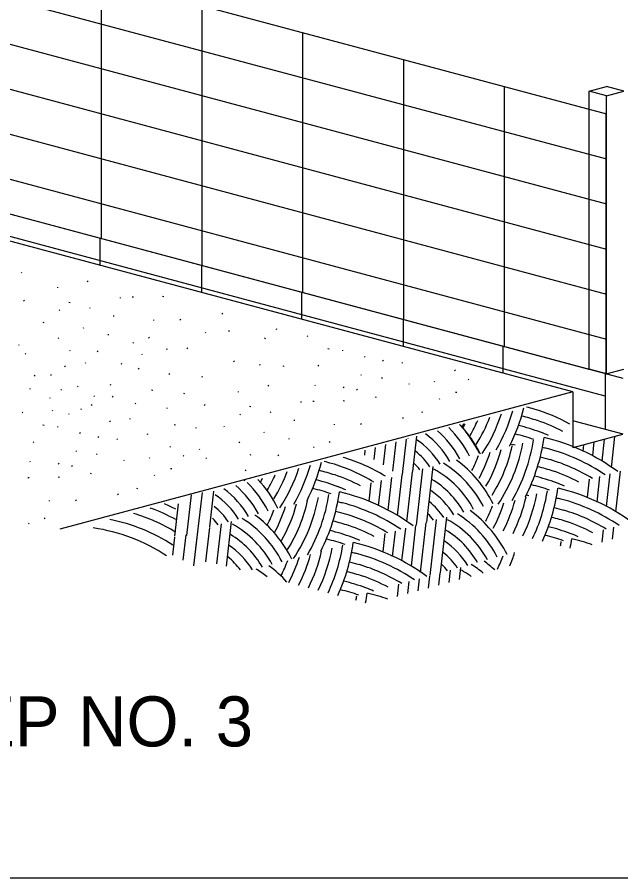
# Model space of a CAD drawing. Extents: x 1007 to 1035.5, y 1000.5 to 1021.5.
# Drawn here: x 1031.098 to 1033.991, y 1015.25 to 1019.377 of the extents above; entities that cross this region are included whole.
import ezdxf

# ---------------------------------------------------------------- set-up
doc = ezdxf.new("R2010")
doc.units = 0
doc.layers.add('1', color=7, linetype='Continuous')

msp = doc.modelspace()

# ---------------------------------------------------------------- linework, layer by layer
at = {"layer": '1'}
for p, q in [((1028.044, 1020.4882), (1033.923, 1018.9128)), ((1028.044, 1020.2723), (1033.923, 1018.697)), ((1028.044, 1020.0565), (1033.923, 1018.4812)), ((1028.044, 1019.8406), (1033.923, 1018.2653)), ((1028.044, 1019.6248), (1033.923, 1018.0495)), ((1031.5015, 1018.3179), (1031.5015, 1019.5603)), ((1028.044, 1019.4088), (1033.923, 1017.8336)), ((1031.9845, 1018.1885), (1031.9845, 1019.431)), ((1034.0017, 1017.6448), (1027.6362, 1019.3504)), ((1032.4675, 1018.0591), (1032.4675, 1019.3015)), ((1033.7606, 1017.5802), (1027.613, 1019.2274)), ((1033.8395, 1017.6883), (1028.044, 1019.2412)), ((1032.9505, 1017.9297), (1032.9505, 1019.1722)), ((1033.9154, 1017.5601), (1028.0427, 1019.1336)), ((1033.4334, 1017.8003), (1033.4334, 1019.0428)), ((1033.8397, 1019.0218), (1033.9229, 1019.0441)), ((1033.8397, 1017.6896), (1033.8397, 1019.0218)), ((1033.923, 1018.9994), (1033.8397, 1019.0218)), ((1034.0063, 1019.0218), (1033.9229, 1019.0441)), ((1033.923, 1018.9994), (1034.0063, 1019.0218)), ((1033.923, 1017.6661), (1033.923, 1018.9994)), ((1033.9213, 1017.6663), (1033.9213, 1018.9133)), ((1031.4942, 1018.3168), (1031.4942, 1018.1874)), ((1031.1169, 1018.1549), (1031.1178, 1018.1513)), ((1031.9818, 1018.1886), (1031.9818, 1018.0568)), ((1031.2907, 1018.0826), (1031.2916, 1018.079)), ((1031.4375, 1018.111), (1031.4334, 1018.1074)), ((1031.5905, 1018.0334), (1031.5915, 1018.0299)), ((1031.6489, 1018.0357), (1031.6548, 1018.0353)), ((1031.7947, 1018.0393), (1031.7999, 1018.0376)), ((1032.4602, 1018.0579), (1032.4602, 1017.9286)), ((1031.1326, 1018.0191), (1031.1285, 1018.0154)), ((1031.3456, 1018.0109), (1031.3508, 1018.0093)), ((1031.3025, 1017.974), (1031.2983, 1017.9704)), ((1031.4443, 1017.9854), (1031.4453, 1017.9818)), ((1032.083, 1017.9561), (1032.0789, 1017.9524)), ((1031.2222, 1017.9154), (1031.2231, 1017.9119)), ((1031.5573, 1017.9446), (1031.563, 1017.9443)), ((1031.7505, 1017.9259), (1031.7514, 1017.9224)), ((1031.8817, 1017.9272), (1031.8775, 1017.9236)), ((1032.9478, 1017.9298), (1032.9478, 1017.798)), ((1031.4137, 1017.8886), (1031.4147, 1017.8851)), ((1031.9987, 1017.8664), (1031.9997, 1017.8628)), ((1032.114, 1017.874), (1032.1098, 1017.8704)), ((1032.3367, 1017.8827), (1032.3419, 1017.8809)), ((1031.2978, 1017.8399), (1031.2937, 1017.8363)), ((1031.5333, 1017.8564), (1031.5343, 1017.8528)), ((1031.7312, 1017.8409), (1031.727, 1017.8373)), ((1032.2866, 1017.8386), (1032.2825, 1017.8349)), ((1032.4912, 1017.8488), (1032.4872, 1017.8453)), ((1031.104, 1017.8078), (1031.105, 1017.8043)), ((1031.6555, 1017.8168), (1031.6513, 1017.8131)), ((1031.8112, 1017.7868), (1031.8165, 1017.7851)), ((1031.9148, 1017.7908), (1031.9107, 1017.7871)), ((1032.5872, 1017.7883), (1032.5924, 1017.7866)), ((1033.426, 1017.7991), (1033.426, 1017.6698)), ((1031.1392, 1017.7639), (1031.1351, 1017.7603)), ((1031.3488, 1017.7809), (1031.3497, 1017.7774)), ((1031.485, 1017.7764), (1031.4809, 1017.7728)), ((1031.6952, 1017.7624), (1031.6962, 1017.7588)), ((1032.6565, 1017.7809), (1032.6575, 1017.7774)), ((1032.7663, 1017.7505), (1032.7623, 1017.7469)), ((1031.3288, 1017.7048), (1031.3248, 1017.7011)), ((1031.4233, 1017.7211), (1031.4243, 1017.7176)), ((1031.5943, 1017.7166), (1031.5997, 1017.7149)), ((1032.139, 1017.7283), (1032.1349, 1017.7248)), ((1032.2571, 1017.7108), (1032.2623, 1017.7092)), ((1032.3733, 1017.7059), (1032.3743, 1017.7023)), ((1032.5436, 1017.7069), (1032.5395, 1017.7033)), ((1032.8536, 1017.7318), (1032.8495, 1017.7281)), ((1032.9452, 1017.7208), (1032.941, 1017.7171)), ((1031.1825, 1017.6598), (1031.1784, 1017.6563)), ((1031.2582, 1017.6629), (1031.2592, 1017.6594)), ((1031.6823, 1017.6933), (1031.6782, 1017.6897)), ((1031.8293, 1017.667), (1031.8253, 1017.6634)), ((1032.7456, 1017.6641), (1032.7465, 1017.6605)), ((1033.1987, 1017.6849), (1033.1946, 1017.6813)), ((1033.923, 1017.6661), (1033.8397, 1017.6884)), ((1033.9154, 1017.6679), (1033.9154, 1017.3999)), ((1033.9213, 1017.6663), (1034.0063, 1017.6891)), ((1031.983, 1017.6549), (1031.9839, 1017.6513)), ((1032.8476, 1017.6487), (1032.8435, 1017.6451)), ((1032.9753, 1017.6208), (1032.9762, 1017.6173)), ((1033.0967, 1017.6318), (1033.0977, 1017.6283)), ((1033.263, 1017.6413), (1033.2588, 1017.6377)), ((1031.1578, 1017.5965), (1031.1588, 1017.5929)), ((1033.7605, 1017.5802), (1031.3015, 1016.9213)), ((1031.3108, 1017.5913), (1031.3068, 1017.5878)), ((1031.3904, 1017.6078), (1031.3863, 1017.6041)), ((1031.5418, 1017.6158), (1031.547, 1017.6141)), ((1031.742, 1017.5894), (1031.7473, 1017.5878)), ((1032.1567, 1017.5826), (1032.1576, 1017.579)), ((1032.3035, 1017.611), (1032.2994, 1017.6074)), ((1032.5243, 1017.6143), (1032.5252, 1017.6108)), ((1032.6643, 1017.6028), (1032.6602, 1017.5993)), ((1032.7282, 1017.5921), (1032.724, 1017.5884)), ((1033.1985, 1017.579), (1033.2043, 1017.5786)), ((1033.7605, 1017.5802), (1033.7605, 1017.3123)), ((1031.2532, 1017.5534), (1031.2542, 1017.5499)), ((1031.4689, 1017.5615), (1031.4648, 1017.5578)), ((1031.5572, 1017.5589), (1031.553, 1017.5553)), ((1031.8952, 1017.5736), (1031.9004, 1017.5719)), ((1032.515, 1017.5357), (1032.5208, 1017.5353)), ((1032.6607, 1017.5393), (1032.6659, 1017.5376)), ((1032.8137, 1017.557), (1032.8189, 1017.5553)), ((1033.121, 1017.5488), (1033.1219, 1017.5453)), ((1031.4043, 1017.4976), (1031.4041, 1017.4991)), ((1031.4057, 1017.4955), (1031.4043, 1017.4976)), ((1031.4556, 1017.5189), (1031.4515, 1017.5153)), ((1031.667, 1017.5263), (1031.6628, 1017.5226)), ((1031.8145, 1017.5037), (1031.8155, 1017.5001)), ((1031.9986, 1017.5191), (1031.9945, 1017.5154)), ((1032.2117, 1017.5109), (1032.2168, 1017.5093)), ((1032.4565, 1017.5334), (1032.4575, 1017.5299)), ((1031.1252, 1017.4828), (1031.1211, 1017.4792)), ((1031.2659, 1017.4921), (1031.2668, 1017.4886)), ((1031.3443, 1017.4768), (1031.3453, 1017.4733)), ((1031.6368, 1017.4528), (1031.6377, 1017.4492)), ((1032.1685, 1017.474), (1032.1643, 1017.4704)), ((1032.3104, 1017.4854), (1032.3113, 1017.4818)), ((1032.949, 1017.4561), (1032.945, 1017.4524)), ((1033.0352, 1017.485), (1033.0403, 1017.4833)), ((1031.2212, 1017.4223), (1031.2264, 1017.4206)), ((1031.2905, 1017.4149), (1031.2915, 1017.4113)), ((1031.5442, 1017.4398), (1031.5402, 1017.4363)), ((1031.8505, 1017.4235), (1031.8558, 1017.4218)), ((1032.0882, 1017.4154), (1032.0892, 1017.4119)), ((1032.4233, 1017.4446), (1032.4291, 1017.4443)), ((1032.6165, 1017.4259), (1032.6175, 1017.4224)), ((1032.7477, 1017.4272), (1032.7436, 1017.4236)), ((1034.0017, 1017.3768), (1033.7605, 1017.4414)), ((1031.4003, 1017.3844), (1031.3962, 1017.3808)), ((1031.7188, 1017.3795), (1031.724, 1017.3778)), ((1031.9533, 1017.4096), (1031.9542, 1017.4061)), ((1032.2798, 1017.3886), (1032.2807, 1017.3851)), ((1033.9992, 1017.3762), (1033.7605, 1017.3123)), ((1031.1776, 1017.3409), (1031.1735, 1017.3373)), ((1031.4875, 1017.3658), (1031.4835, 1017.3621)), ((1031.5792, 1017.3548), (1031.575, 1017.3511)), ((1032.1638, 1017.3399), (1032.1597, 1017.3363)), ((1032.3994, 1017.3564), (1032.4003, 1017.3528)), ((1032.5972, 1017.3409), (1032.593, 1017.3373)), ((1032.8986, 1017.1996), (1032.9147, 1017.3405)), ((1032.9448, 1017.1845), (1032.9642, 1017.3539)), ((1032.9696, 1017.3563), (1032.9697, 1017.3554)), ((1032.9943, 1017.1981), (1033.0136, 1017.3674)), ((1033.8563, 1017.274), (1033.8638, 1017.3399)), ((1033.9013, 1017.2481), (1033.9133, 1017.3532)), ((1033.9458, 1017.2178), (1033.9627, 1017.3664)), ((1031.3796, 1017.2981), (1031.3805, 1017.2945)), ((1031.8327, 1017.3189), (1031.8286, 1017.3153)), ((1031.97, 1017.3078), (1031.971, 1017.3043)), ((1032.5215, 1017.3168), (1032.5174, 1017.3131)), ((1032.7636, 1017.2765), (1032.7663, 1017.3001)), ((1032.8092, 1017.2559), (1032.8158, 1017.3136)), ((1032.8542, 1017.23), (1032.8652, 1017.3271)), ((1033.8107, 1017.2946), (1033.8143, 1017.3267)), ((1031.1583, 1017.2483), (1031.1592, 1017.2448)), ((1031.4815, 1017.2827), (1031.4775, 1017.2791)), ((1031.6093, 1017.2548), (1031.6102, 1017.2513)), ((1031.7307, 1017.2658), (1031.7317, 1017.2623)), ((1031.8969, 1017.2753), (1031.8928, 1017.2717)), ((1032.0052, 1017.2639), (1032.0012, 1017.2603)), ((1032.2148, 1017.2809), (1032.2157, 1017.2774)), ((1032.351, 1017.2764), (1032.3469, 1017.2728)), ((1031.2983, 1017.2368), (1031.2942, 1017.2332)), ((1031.3621, 1017.226), (1031.358, 1017.2224)), ((1031.8325, 1017.2129), (1031.8383, 1017.2126)), ((1032.1948, 1017.2048), (1032.1908, 1017.2011)), ((1033.0113, 1016.9418), (1033.0418, 1017.2111)), ((1033.0607, 1016.9553), (1033.0912, 1017.2229)), ((1031.1489, 1017.1696), (1031.1548, 1017.1693)), ((1031.2947, 1017.1733), (1031.2999, 1017.1716)), ((1031.4477, 1017.1909), (1031.4528, 1017.1893)), ((1031.7549, 1017.1828), (1031.7558, 1017.1793)), ((1032.8756, 1017.0133), (1032.8933, 1017.1692)), ((1032.9206, 1016.9873), (1032.9428, 1017.1823)), ((1032.965, 1016.9569), (1032.9923, 1017.1966)), ((1033.8772, 1017.0518), (1033.891, 1017.1736)), ((1033.9227, 1017.0313), (1033.9405, 1017.1873)), ((1033.9677, 1017.0054), (1033.9898, 1017.2003)), ((1032.1845, 1017.1574), (1032.1891, 1017.1545)), ((1032.7847, 1017.0568), (1032.7945, 1017.1434)), ((1032.83, 1017.0338), (1032.8438, 1017.1556)), ((1033.8318, 1017.0748), (1033.8417, 1017.1615)), ((1031.583, 1017.0901), (1031.5789, 1017.0864)), ((1031.6692, 1017.1189), (1031.6743, 1017.1173)), ((1031.9104, 1016.8919), (1031.9326, 1017.0869)), ((1031.9545, 1016.8289), (1031.9852, 1017.0982)), ((1032.0203, 1016.9324), (1032.0398, 1017.1033)), ((1031.2505, 1017.0599), (1031.2514, 1017.0563)), ((1031.3817, 1017.0612), (1031.3775, 1017.0575)), ((1031.8525, 1016.8878), (1031.8703, 1017.0438)), ((1031.2312, 1016.9749), (1031.227, 1016.9713)), ((1032.1012, 1016.7441), (1032.1256, 1016.9587)), ((1033.0777, 1016.6991), (1033.1083, 1016.9684)), ((1033.1272, 1016.7126), (1033.1576, 1016.9801)), ((1031.1555, 1016.9508), (1031.1513, 1016.9471)), ((1032.0025, 1016.7658), (1032.0212, 1016.9296)), ((1032.0547, 1016.7563), (1032.0763, 1016.9468)), ((1032.942, 1016.7704), (1032.9598, 1016.9264)), ((1032.987, 1016.7446), (1033.0092, 1016.9396)), ((1033.0315, 1016.7143), (1033.0588, 1016.9538)), ((1033.9014, 1016.8601), (1033.9082, 1016.9188)), ((1033.9508, 1016.8736), (1033.9575, 1016.9309)), ((1031.8435, 1016.7964), (1031.8534, 1016.8831)), ((1031.894, 1016.7735), (1031.9078, 1016.8953)), ((1031.9448, 1016.7459), (1031.9635, 1016.9098)), ((1032.8512, 1016.814), (1032.861, 1016.9008)), ((1032.8964, 1016.7911), (1032.9103, 1016.9128)), ((1033.1185, 1016.6531), (1033.1252, 1016.7111)), ((1033.168, 1016.6666), (1033.1748, 1016.7256)), ((1033.2175, 1016.6801), (1033.224, 1016.7374)), ((1032.9702, 1016.6128), (1032.9768, 1016.6701)), ((1033.0197, 1016.6262), (1033.0262, 1016.6838)), ((1033.0692, 1016.6396), (1033.0757, 1016.6968)), ((1032.9207, 1016.5993), (1032.9274, 1016.6579)), ((1017.25, 1015.25), (1035.5, 1015.25))]:
    msp.add_line(p, q, dxfattribs=at)
for centre, radius, start, end in [((1032.6545, 1017.7279), 0.9007, 333.0725, 345.5893), ((1033.3276, 1016.668), 0.8656, 73.3456, 75.8167), ((1033.3286, 1016.6682), 0.8656, 61.0833, 73.4259), ((1032.6545, 1017.7279), 0.7579, 328.161, 339.2319), ((1032.6545, 1017.7279), 0.8055, 326.5751, 341.6556), ((1032.6545, 1017.7279), 0.8531, 330.098, 343.7529), ((1033.3276, 1016.668), 0.818, 71.2403, 76.5959), ((1032.7956, 1017.0318), 0.5762, 26.0984, 42.7826), ((1032.8007, 1017.0284), 0.5762, 26.0984, 42.9402), ((1032.6494, 1017.7313), 0.6626, 331.1856, 332.8276), ((1032.6545, 1017.7279), 0.6626, 331.1856, 332.9917), ((1032.6545, 1017.7279), 0.7102, 329.8124, 336.3894), ((1033.3276, 1016.668), 0.7704, 68.8103, 76.9387), ((1033.3286, 1016.6682), 0.818, 61.9292, 71.2191), ((1032.7956, 1017.0318), 0.4334, 29.7236, 53.188), ((1032.7956, 1017.0318), 0.481, 28.2697, 48.884), ((1032.7956, 1017.0318), 0.5286, 27.0841, 45.5111), ((1033.3276, 1016.668), 0.7266, 70.2206, 77.4144), ((1033.3286, 1016.6682), 0.7704, 65.8203, 68.9096), ((1032.7956, 1017.0318), 0.3858, 31.5499, 55.835), ((1032.7309, 1017.4852), 0.8055, 326.5751, 349.2093), ((1032.7309, 1017.4852), 0.8531, 330.098, 350.7506), ((1032.7309, 1017.4852), 0.9007, 333.0725, 352.0647), ((1033.405, 1016.4255), 0.9609, 53.5334, 76.8246), ((1032.7956, 1017.0318), 0.3381, 33.916, 51.2604), ((1032.7309, 1017.4852), 0.6626, 331.1856, 342.9725), ((1032.7309, 1017.4852), 0.7102, 329.8124, 345.22), ((1032.7309, 1017.4852), 0.7579, 328.161, 347.443), ((1033.3276, 1016.668), 0.6728, 77.4092, 78.5321), ((1033.3376, 1016.668), 0.6728, 77.4092, 78.5321), ((1033.404, 1016.4252), 0.9133, 75.1912, 76.6104), ((1033.405, 1016.4255), 0.9133, 55.9267, 75.2405), ((1032.3569, 1016.4072), 0.8656, 73.3456, 75.8167), ((1032.4127, 1016.4364), 0.8656, 58.6885, 73.4259), ((1032.862, 1016.7891), 0.5762, 26.0984, 53.7029), ((1032.7309, 1017.4852), 0.615, 332.6415, 340.0917), ((1033.404, 1016.4252), 0.8656, 73.3456, 76.5159), ((1033.405, 1016.4255), 0.8656, 58.6885, 73.4259), ((1031.6838, 1017.4671), 0.8055, 326.5751, 341.6556), ((1031.6838, 1017.4671), 0.8531, 330.098, 343.7529), ((1031.6838, 1017.4671), 0.9007, 333.0725, 345.5893), ((1032.3579, 1016.4074), 0.8656, 58.6885, 73.4259), ((1032.7956, 1017.0318), 0.2905, 37.1104, 45.396), ((1032.862, 1016.7891), 0.481, 28.2697, 61.0728), ((1032.862, 1016.7891), 0.5286, 27.0841, 58.0607), ((1033.404, 1016.4252), 0.818, 71.2403, 76.5959), ((1031.6838, 1017.4671), 0.6626, 331.1856, 332.9917), ((1031.6838, 1017.4671), 0.7102, 329.8124, 336.3894), ((1031.6838, 1017.4671), 0.7579, 328.161, 339.2319), ((1032.3569, 1016.4072), 0.818, 71.2403, 76.5959), ((1032.3579, 1016.4074), 0.818, 61.9292, 71.2191), ((1033.404, 1016.4252), 0.7704, 68.8103, 76.9387), ((1033.405, 1016.4255), 0.818, 61.9292, 71.2191), ((1031.83, 1016.7676), 0.481, 28.2697, 49.0851), ((1031.83, 1016.7676), 0.5286, 27.0841, 45.6875), ((1031.83, 1016.7676), 0.5762, 26.0984, 42.9402), ((1032.3569, 1016.4072), 0.7704, 68.8103, 76.9387), ((1032.3579, 1016.4074), 0.7704, 65.8203, 68.9096), ((1032.862, 1016.7891), 0.4334, 29.7236, 58.9884), ((1033.404, 1016.4252), 0.7266, 70.2206, 77.4144), ((1033.405, 1016.4255), 0.7704, 65.8203, 68.9096), ((1031.83, 1016.7676), 0.3858, 31.5499, 55.835), ((1031.83, 1016.7676), 0.4334, 29.7236, 53.4237), ((1031.7502, 1017.2244), 0.8531, 330.098, 350.7506), ((1032.3569, 1016.4072), 0.7266, 70.2206, 77.4144), ((1031.7502, 1017.2244), 0.9007, 333.0725, 352.0647), ((1032.4243, 1016.1647), 0.9609, 53.5334, 76.8246), ((1032.862, 1016.7891), 0.3858, 31.5499, 55.835), ((1032.7973, 1017.2424), 0.8055, 334.0158, 349.2093), ((1033.404, 1016.4252), 0.6728, 77.4092, 78.5321), ((1032.7973, 1017.2424), 0.8531, 334.6535, 350.7506), ((1032.7973, 1017.2424), 0.9007, 335.2226, 352.0647), ((1033.4715, 1016.1828), 0.9609, 53.5334, 76.8246), ((1031.4693, 1016.2443), 0.8656, 63.336, 67.2763), ((1031.7502, 1017.2244), 0.7102, 329.8124, 345.22), ((1031.7502, 1017.2244), 0.7579, 328.161, 347.443), ((1031.7502, 1017.2244), 0.8055, 326.5751, 349.2093), ((1032.4233, 1016.1644), 0.9133, 75.1912, 76.6104), ((1032.4243, 1016.1647), 0.9133, 55.9267, 75.2405), ((1032.862, 1016.7891), 0.3381, 33.916, 51.2604), ((1032.7973, 1017.2424), 0.6626, 331.5388, 342.9725), ((1032.7973, 1017.2424), 0.7102, 332.478, 345.22), ((1032.7973, 1017.2424), 0.7579, 333.2963, 347.443), ((1033.4704, 1016.1825), 0.9133, 75.1912, 76.6104), ((1033.4715, 1016.1828), 0.9133, 55.9267, 75.2405), ((1031.4409, 1016.2092), 0.8656, 61.1937, 70.1266), ((1031.83, 1016.7676), 0.3381, 33.916, 51.2604), ((1031.7502, 1017.2244), 0.615, 332.6415, 340.0917), ((1031.7502, 1017.2244), 0.6626, 331.1856, 342.9725), ((1032.4233, 1016.1644), 0.8656, 73.3456, 76.5159), ((1032.9284, 1016.5463), 0.5762, 26.0984, 53.7029), ((1032.7973, 1017.2424), 0.615, 332.6415, 340.0917), ((1033.4704, 1016.1825), 0.8656, 73.3456, 76.5159), ((1033.4715, 1016.1828), 0.8656, 58.6885, 73.4259), ((1031.3736, 1016.1188), 0.8656, 57.1245, 78.8), ((1031.4077, 1016.1679), 0.8656, 58.6885, 73.4259), ((1031.83, 1016.7676), 0.2905, 37.1104, 45.396), ((1031.8964, 1016.5248), 0.5286, 27.0841, 58.0607), ((1031.8964, 1016.5248), 0.5762, 26.0984, 53.7029), ((1032.4233, 1016.1644), 0.818, 71.2403, 76.5959), ((1032.4243, 1016.1647), 0.8656, 58.6885, 73.4259), ((1032.862, 1016.7891), 0.2905, 37.1104, 45.396), ((1032.9284, 1016.5463), 0.481, 28.2697, 61.0728), ((1032.9284, 1016.5463), 0.5286, 27.0841, 58.0607), ((1033.4704, 1016.1825), 0.818, 71.2403, 76.5959), ((1033.4715, 1016.1828), 0.818, 61.9292, 71.2191), ((1031.3374, 1016.0712), 0.8656, 56.6789, 81.6949), ((1031.8964, 1016.5248), 0.481, 28.2697, 61.0728), ((1032.4243, 1016.1647), 0.818, 61.9292, 71.2191), ((1032.9284, 1016.5463), 0.4334, 29.7236, 58.9884), ((1033.4704, 1016.1825), 0.7704, 68.8103, 76.9387), ((1031.8964, 1016.5248), 0.4334, 29.7236, 58.9884), ((1032.4233, 1016.1644), 0.7704, 68.8103, 76.9387), ((1032.4243, 1016.1647), 0.7704, 65.8203, 68.9096), ((1033.4704, 1016.1825), 0.7266, 70.2206, 77.4144), ((1032.8638, 1016.9997), 0.9007, 349.1403, 352.0647), ((1033.4715, 1016.1828), 0.7704, 65.8203, 68.9096), ((1033.5379, 1015.9401), 0.9609, 70.7594, 76.8246), ((1031.8964, 1016.5248), 0.3858, 31.5499, 55.835), ((1032.4233, 1016.1644), 0.7266, 70.2206, 77.4144), ((1031.8166, 1016.9817), 0.8531, 334.6535, 350.7506), ((1031.8166, 1016.9817), 0.9007, 335.2226, 352.0647), ((1032.4908, 1015.922), 0.9609, 53.5334, 76.8246), ((1032.9284, 1016.5463), 0.3858, 31.5499, 55.835), ((1032.8638, 1016.9997), 0.8531, 349.3548, 350.7506), ((1031.8166, 1016.9817), 0.7102, 332.478, 345.22), ((1031.8166, 1016.9817), 0.7579, 333.2963, 347.443), ((1031.8166, 1016.9817), 0.8055, 334.0158, 349.2093), ((1032.4897, 1015.9217), 0.9133, 75.1912, 76.6104), ((1032.4908, 1015.922), 0.9133, 55.9267, 75.2405), ((1032.9284, 1016.5463), 0.3381, 33.916, 51.2604), ((1032.8486, 1017.0032), 0.615, 333.5815, 340.0917), ((1032.8486, 1017.0032), 0.6626, 337.1463, 342.9725), ((1031.8964, 1016.5248), 0.3381, 36.6196, 51.2604), ((1031.8166, 1016.9817), 0.615, 332.6415, 340.0917), ((1031.8166, 1016.9817), 0.6626, 331.5388, 342.9725), ((1032.4897, 1015.9217), 0.8656, 73.3456, 76.5159), ((1032.4908, 1015.922), 0.8656, 58.6885, 73.4259), ((1032.9284, 1016.5463), 0.2905, 37.1104, 45.396), ((1032.9948, 1016.3036), 0.5286, 50.4248, 58.0607), ((1032.9948, 1016.3036), 0.5762, 47.1489, 53.7029), ((1031.9629, 1016.2821), 0.5286, 51.0305, 58.0607), ((1031.9629, 1016.2821), 0.5762, 42.0514, 53.7029), ((1032.4897, 1015.9217), 0.818, 71.2403, 76.5959), ((1032.9948, 1016.3036), 0.481, 54.5337, 61.0728), ((1032.4897, 1015.9217), 0.7704, 68.8103, 76.9387), ((1032.4908, 1015.922), 0.818, 61.9292, 71.2191), ((1032.4897, 1015.9217), 0.7266, 70.2206, 77.4144), ((1032.4908, 1015.922), 0.7704, 65.8203, 68.9096), ((1031.8831, 1016.7389), 0.8531, 349.3548, 350.7506), ((1031.8831, 1016.7389), 0.9007, 349.1403, 352.0647), ((1032.5572, 1015.6793), 0.9609, 70.7594, 76.8246)]:
    msp.add_arc(centre, radius, start, end, dxfattribs=at)

# ---------------------------------------------------------------- texts
msp.add_text('STEP NO. 3', height=0.24, dxfattribs=at).set_placement((1030.4625, 1015.88))

doc.saveas('drawing.dxf')
